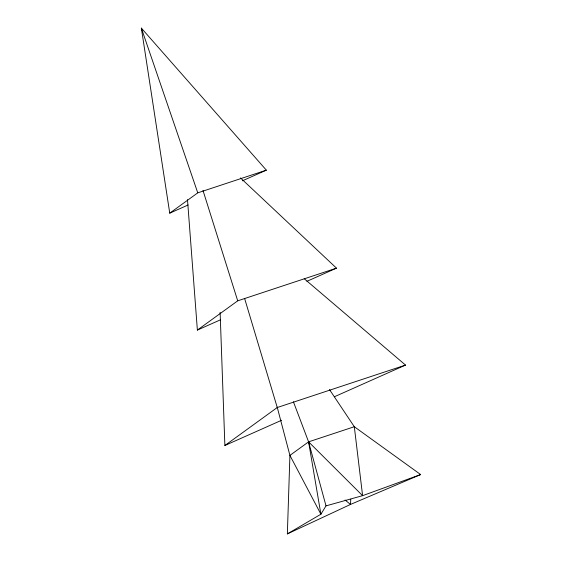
<?xml version="1.0" encoding="UTF-8"?>
<svg xmlns="http://www.w3.org/2000/svg" width="562" height="562" viewBox="0 0 562 562"><rect width="100%" height="100%" fill="white"/><g stroke="black" fill="none" stroke-linecap="round" stroke-linejoin="round"><path stroke-width="0.84" d="M329.48 389.529L354.313 426.727L420.65 474.56L350.512 504.437L287.358 533.9L289.915 455.396L277.199 407.127M350.765 499.197L350.512 504.437L345.061 500.025M420.65 474.56L362.602 495.663L326.009 505.87L320.902 514.23L287.358 533.9M169.745 213.167L197.761 192.85L266.353 170.16L141.35 28.1L169.745 213.167L188.108 204.99M187.497 199.65L197.374 330.084L237.712 300.832L336.49 268.151L240.522 177.943M220.121 312.332L224.877 445.504L277.263 407.52L405.525 365.082L304.218 278.703M242.398 180.816L266.353 170.16M197.374 330.084L220.564 319.764M306.908 281.323L336.49 268.151M224.877 445.504L281.632 420.243M334.383 396.758L405.525 365.082M293.406 401.767L308.587 441.851L326.009 505.87M141.35 28.1L197.761 192.85M202.98 190.392L237.712 300.832M244.618 298.471L277.263 407.52M308.587 441.851L289.915 455.396L320.902 514.23L308.587 441.851L354.313 426.727L362.602 495.663L308.587 441.851"/></g></svg>
